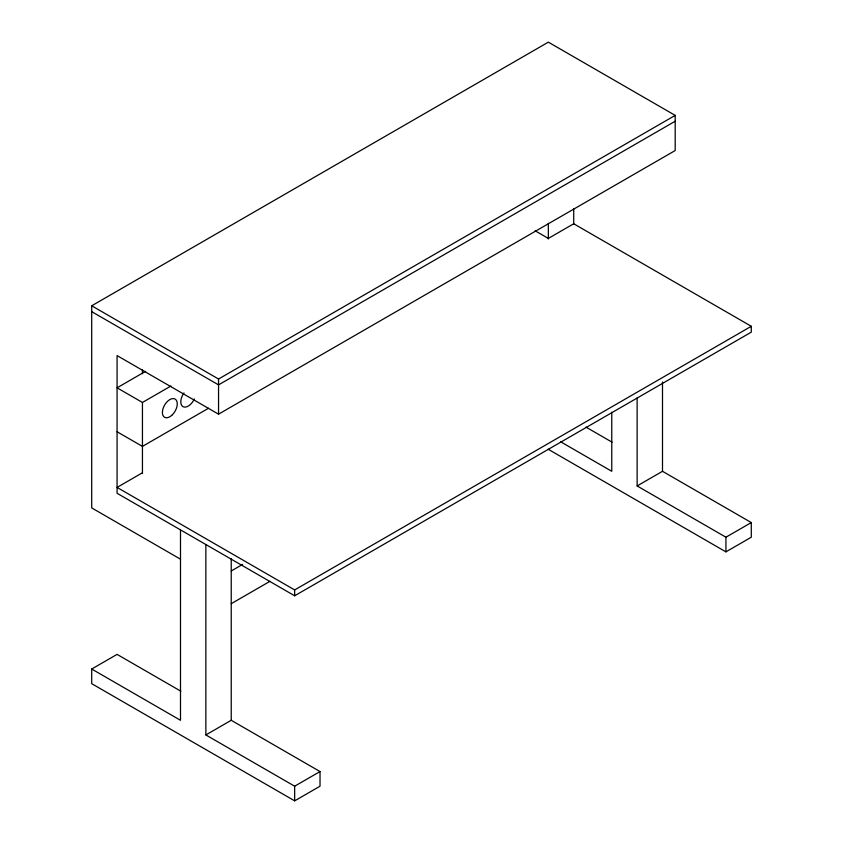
<?xml version="1.0" encoding="UTF-8"?>
<svg xmlns="http://www.w3.org/2000/svg" width="843" height="843" viewBox="0 0 843 843"><rect width="100%" height="100%" fill="white"/><g stroke="black" fill="none" stroke-linecap="round" stroke-linejoin="round"><path stroke-width="1.26" d="M180.497 559.183L91.708 507.918L91.708 305.788L548.34 42.15L675.19 115.386L675.19 150.539L218.548 414.176L117.072 355.588L117.072 493.271L294.66 595.79L751.292 332.153L751.292 326.294L573.714 223.774L548.34 238.421L535.105 230.771M145.544 371.373L117.072 387.812L142.446 402.459L170.908 386.02M91.708 305.788L218.548 379.023L675.19 115.386M675.19 121.244L218.548 384.882L91.708 311.647M208.484 408.265L142.446 446.4L117.072 431.753M142.446 472.765L117.072 487.412L294.66 589.931L751.292 326.294M231.235 570.985L242.636 564.41M205.861 544.536L205.861 734.938L231.235 720.291L320.024 771.556L320.024 786.203L294.66 800.85L91.708 683.673L91.708 669.026L117.072 654.379L180.823 691.186M231.235 603.683L270.002 581.301M637.139 397.97L637.139 485.947L662.503 471.3L751.292 522.565L751.292 537.212L725.928 551.859L548.055 449.171M205.861 734.938L294.66 786.203L320.024 771.556M637.139 485.947L725.928 537.212L751.292 522.565M585.906 427.074L612.092 442.196M560.542 441.721L611.765 471.3L611.765 412.206M91.708 669.026L180.497 720.291L180.497 529.889M725.928 537.212L725.928 551.859M662.503 382.005L662.503 471.3M573.714 208.653L573.714 224.386M548.34 223.3L548.34 239.033M294.66 589.931L294.66 595.79M294.66 786.203L294.66 800.85M231.235 558.772L231.235 720.291M218.548 379.023L218.548 414.176M142.446 369.792L142.446 373.723M142.446 402.459L142.446 473.376M194.311 398.95A10.516 6.07 -60 0 1 182.973 406.642A10.516 6.07 -60 0 1 183.964 392.964M171.751 415.346A10.516 6.07 -60 0 0 175.081 399.055A10.516 6.07 -60 0 0 162.646 410.088A10.516 6.07 -60 0 0 171.751 415.346"/></g></svg>
